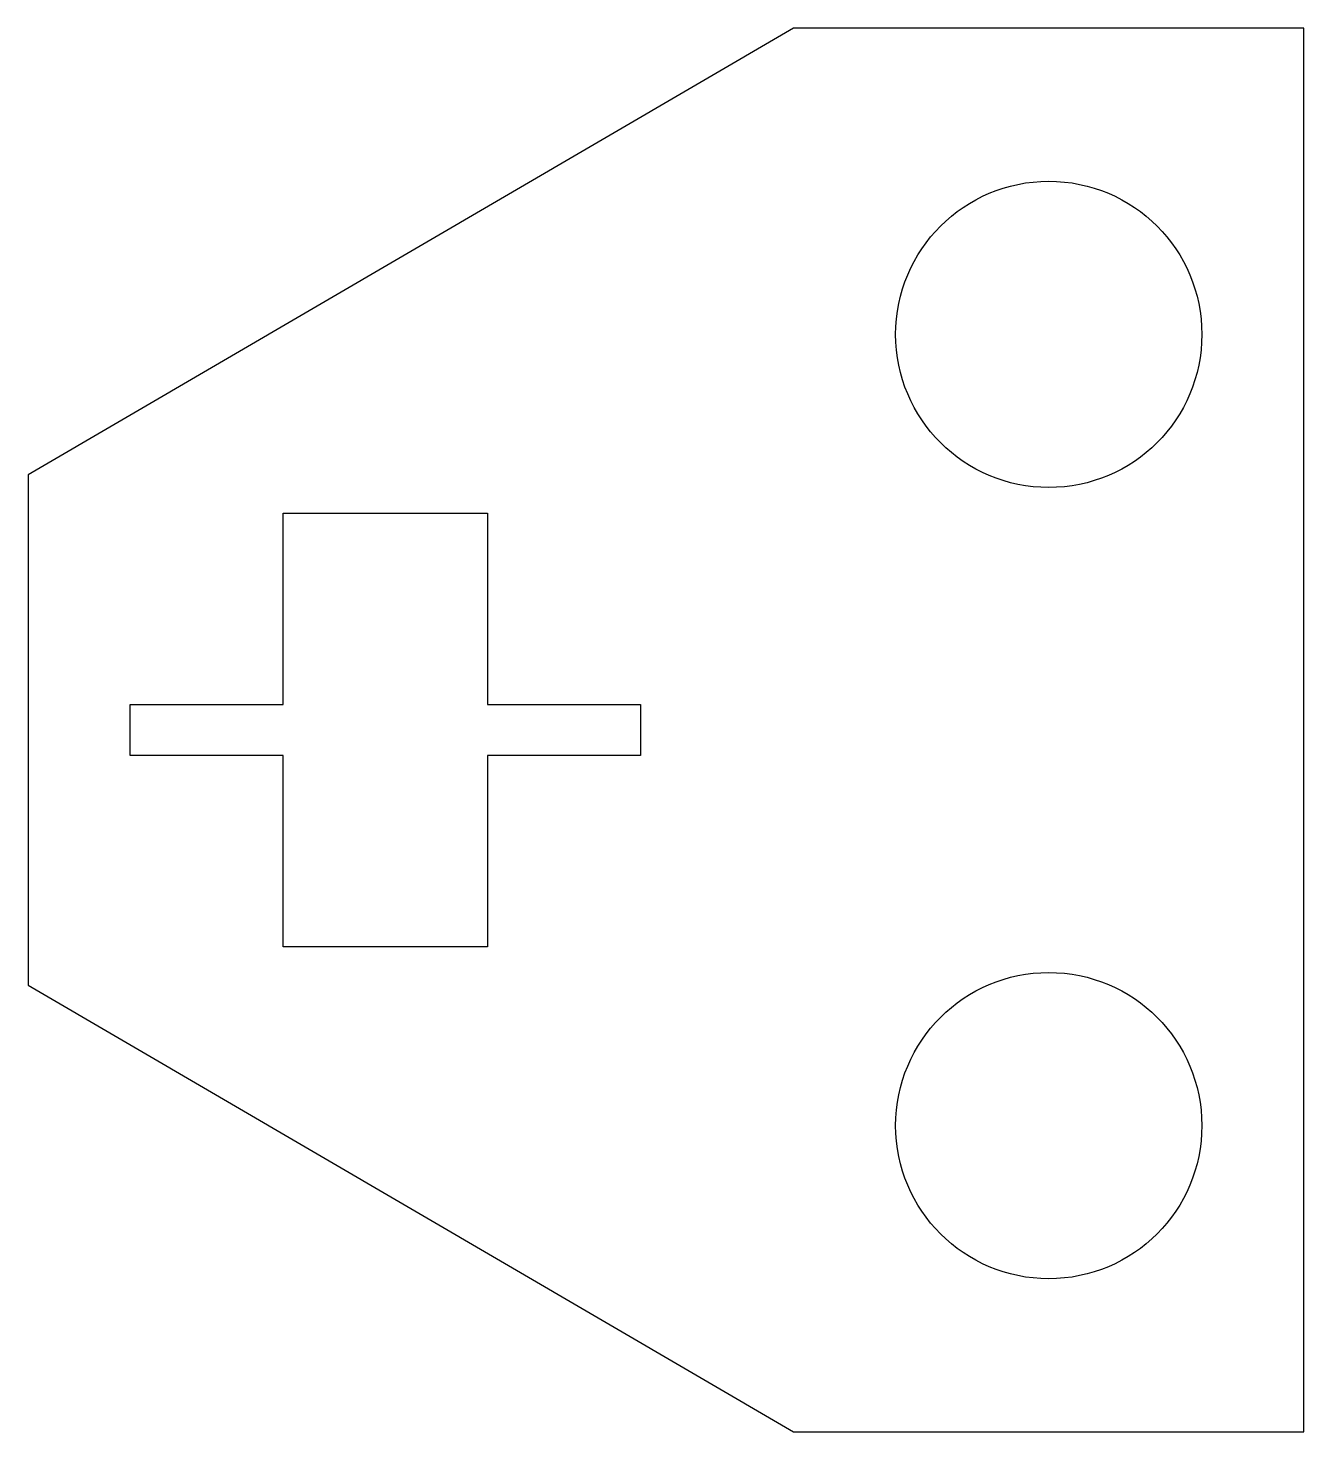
# Model space of a CAD drawing. Extents: x -40 to 10, y -27.5 to 27.5.
import ezdxf

# ---------------------------------------------------------------- set-up
doc = ezdxf.new("R2010")
doc.units = 0
doc.layers.add('Binder004', color=7, linetype='CONTINUOUS')

msp = doc.modelspace()

# ---------------------------------------------------------------- linework, layer by layer
at = {"layer": 'Binder004'}
for p, q in [((-10, 27.5), (-40, 10)), ((10, 27.5), (-10, 27.5)), ((10, -27.5), (10, 27.5)), ((-40, 10), (-40, -10)), ((-30, 1), (-30, 8.5)), ((-30, 8.5), (-22, 8.5)), ((-22, 8.5), (-22, 1)), ((-36, -1), (-36, 1)), ((-36, 1), (-30, 1)), ((-22, 1), (-16, 1)), ((-16, 1), (-16, -1)), ((-30, -1), (-36, -1)), ((-30, -8.5), (-30, -1)), ((-16, -1), (-22, -1)), ((-22, -1), (-22, -8.5)), ((-22, -8.5), (-30, -8.5)), ((-40, -10), (-10, -27.5)), ((-10, -27.5), (10, -27.5))]:
    msp.add_line(p, q, dxfattribs=at)
for centre in [(0, 15.5), (0, -15.5)]:
    msp.add_circle(centre, 6, dxfattribs=at)

doc.saveas('drawing.dxf')
